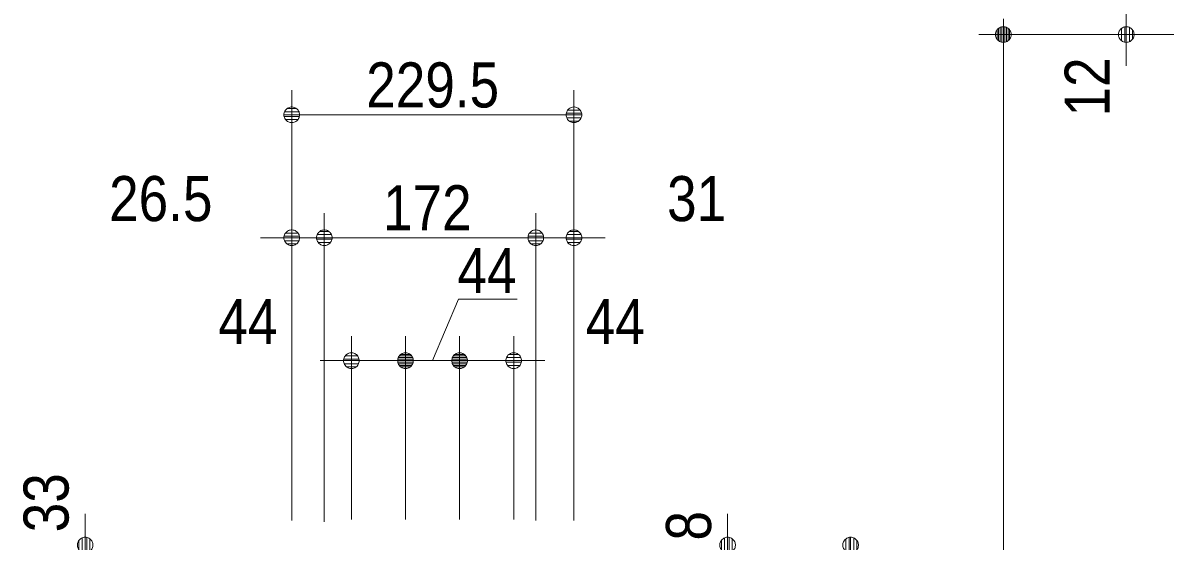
# Model space of a CAD drawing. Units: millimetres, scale not verified. Extents: x -6062 to 6062, y -3045 to 3045.
# Drawn here: x -675 to 254, y 403 to 825 of the extents above; entities that cross this region are included whole.
import ezdxf
from ezdxf.enums import TextEntityAlignment as Align

# ---------------------------------------------------------------- set-up
doc = ezdxf.new("R2010")
doc.units = ezdxf.units.MM
doc.header["$LTSCALE"] = 20
for name, color, linetype, lineweight in [('0-0_2寸法-2', 7, 'Continuous', 9), ('0-1_0', 7, 'Continuous', 9), ('0-2_2寸法-1', 7, 'Continuous', 9)]:
    doc.layers.add(name, color=color, linetype=linetype, lineweight=lineweight)
doc.styles.add('ＭＳ Ｐゴシック', font='')
doc.styles.get('ＭＳ Ｐゴシック').set_extended_font_data('MS PGothic')

# ---------------------------------------------------------------- blocks, each defined once
blk = doc.blocks.new('_Dot')
at = {"layer": '0-1_0'}
for p, q in [((-10, 0), (-20, 0)), ((9.78, 2), (-9.78, 2)), ((7.99, 6), (-7.99, 6)), ((9.16, -3.98), (-9.16, -3.98)), ((6, -7.98), (-6, -7.98))]:
    blk.add_line(p, q, dxfattribs=at)
for points in [[(10, 0), (9.92, 1.25), (9.69, 2.49), (9.3, 3.68), (8.76, 4.82), (8.09, 5.88), (7.29, 6.85), (6.37, 7.71), (5.36, 8.44), (4.26, 9.05), (3.09, 9.51), (1.87, 9.82), (0.63, 9.98), (-0.63, 9.98), (-1.87, 9.82), (-3.09, 9.51), (-4.26, 9.05), (-5.36, 8.44), (-6.37, 7.71), (-7.29, 6.85), (-8.09, 5.88), (-8.76, 4.82), (-9.3, 3.68), (-9.69, 2.49), (-9.92, 1.25), (-10, 0), (0, 0)], [(-10, 0), (-9.92, -1.25), (-9.69, -2.49), (-9.3, -3.68), (-8.76, -4.82), (-8.09, -5.88), (-7.29, -6.85), (-6.37, -7.71), (-5.36, -8.44), (-4.26, -9.05), (-3.09, -9.51), (-1.87, -9.82), (-0.63, -9.98), (0.63, -9.98), (1.87, -9.82), (3.09, -9.51), (4.26, -9.05), (5.36, -8.44), (6.37, -7.71), (7.29, -6.85), (8.09, -5.88), (8.76, -4.82), (9.3, -3.68), (9.69, -2.49), (9.92, -1.25), (10, 0), (0, 0)]]:
    blk.add_lwpolyline(points, close=True, dxfattribs=at)

msp = doc.modelspace()

# ---------------------------------------------------------------- linework, layer by layer
at = {"layer": '0-0_2寸法-2'}
for p, q in [((222.18, 815.25), (222.18, 875.25)), ((302.18, 815.25), (202.18, 815.25)), ((222.18, 802.53), (222.18, 789.82)), ((-456.54, 420), (-456.54, 670)), ((-430.04, 419), (-430.04, 670)), ((-258.04, 420), (-258.04, 670)), ((-227.04, 420), (-227.04, 670)), ((-469.25, 650), (-481.96, 650)), ((-430.04, 650), (-456.54, 650)), ((-417.32, 650), (-404.61, 650)), ((-270.75, 650), (-283.46, 650)), ((-258.04, 650), (-227.04, 650)), ((-214.32, 650), (-201.61, 650)), ((-408.04, 420.8), (-408.04, 570)), ((-364.04, 420.8), (-364.04, 570)), ((-364.04, 420.8), (-364.04, 570)), ((-320.04, 420.8), (-320.04, 570)), ((-320.04, 420.8), (-320.04, 570)), ((-276.04, 420.8), (-276.04, 570)), ((-420.75, 550), (-433.46, 550)), ((-408.04, 550), (-364.04, 550)), ((-376.75, 550), (-389.46, 550)), ((-364.04, 550), (-320.04, 550)), ((-351.32, 550), (-338.61, 550)), ((-332.75, 550), (-345.46, 550)), ((-320.04, 550), (-276.04, 550)), ((-307.32, 550), (-294.61, 550)), ((-263.32, 550), (-250.61, 550)), ((-624.54, 412.71), (-624.54, 425.42)), ((-102.04, 412.71), (-102.04, 425.42))]:
    msp.add_line(p, q, dxfattribs=at)
msp.add_lwpolyline([(-273.1, 600), (-321.04, 600), (-342.04, 550)], dxfattribs=at)
at = {"layer": '0-2_2寸法-1'}
for p, q in [((202.18, 815.25), (102.18, 815.25)), ((202.18, 815.25), (102.18, 815.25)), ((122.18, 802.53), (122.18, -1872.29)), ((-456.54, 670), (-456.54, 770)), ((-227.04, 670), (-227.04, 770)), ((-239.75, 750), (-443.82, 750)), ((-430.04, 419), (-430.04, 670)), ((-258.04, 420), (-258.04, 670)), ((-270.75, 650), (-417.32, 650))]:
    msp.add_line(p, q, dxfattribs=at)

# ---------------------------------------------------------------- block references
at = {"layer": '0-0_2寸法-2', "xscale": 0.6356201, "yscale": 0.6356201}
for p, rotation in [((222.18, 815.25), 90), ((-430.04, 650), 180), ((-227.04, 650), 180), ((-364.04, 550), 180), ((-320.04, 550), 180), ((-276.04, 550), 180), ((-624.54, 400), 270), ((-102.04, 400), 270)]:
    msp.add_blockref('_Dot', p, dxfattribs=dict(at, rotation=rotation))
for p in [(-456.54, 650), (-258.04, 650), (-408.04, 550), (-364.04, 550), (-320.04, 550)]:
    msp.add_blockref('_Dot', p, dxfattribs=at)
at = {"layer": '0-2_2寸法-1', "xscale": 0.6356201, "yscale": 0.6356201}
for p, rotation in [((122.18, 815.25), 270), ((122.18, 815.25), 90), ((-456.54, 750), 180), ((-430.04, 650), 180), ((-2.04, 400), 90)]:
    msp.add_blockref('_Dot', p, dxfattribs=dict(at, rotation=rotation))
for p in [(-227.04, 750), (-258.04, 650)]:
    msp.add_blockref('_Dot', p, dxfattribs=at)

# ---------------------------------------------------------------- texts
at = {"layer": '0-0_2寸法-2', "style": 'ＭＳ Ｐゴシック', "width": 0.9}
for s, p in [('12', (219.7, 748.64)), ('33', (-627.02, 410.41)), ('8', (-104.52, 403.7))]:
    msp.add_text(s, height=36.66, rotation=90, dxfattribs=at).set_placement(p, align=Align.BOTTOM_LEFT)
for s, height, p in [('26.5', 36.69, (-605.06, 652.48)), ('31', 36.66, (-151.28, 652.48)), ('44', 36.66, (-321.76, 593.94)), ('44', 36.66, (-516.19, 552.48)), ('44', 36.66, (-217.48, 552.48))]:
    msp.add_text(s, height=height, dxfattribs=at).set_placement(p, align=Align.BOTTOM_LEFT)
at = {"layer": '0-2_2寸法-1', "style": 'ＭＳ Ｐゴシック', "width": 0.9}
for s, height, p in [('229.5', 36.69, (-395.96, 744.94)), ('172', 36.66, (-382.26, 645.04))]:
    msp.add_text(s, height=height, dxfattribs=at).set_placement(p, align=Align.BOTTOM_LEFT)

doc.saveas('drawing.dxf')
